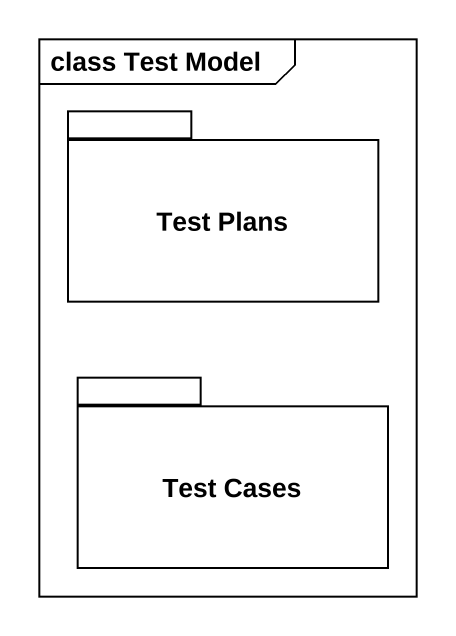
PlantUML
@startuml
mainframe class Test Model
package "Test Plans" as Test_Plans {
}
package "Test Cases" as Test_Cases {
}
@enduml
